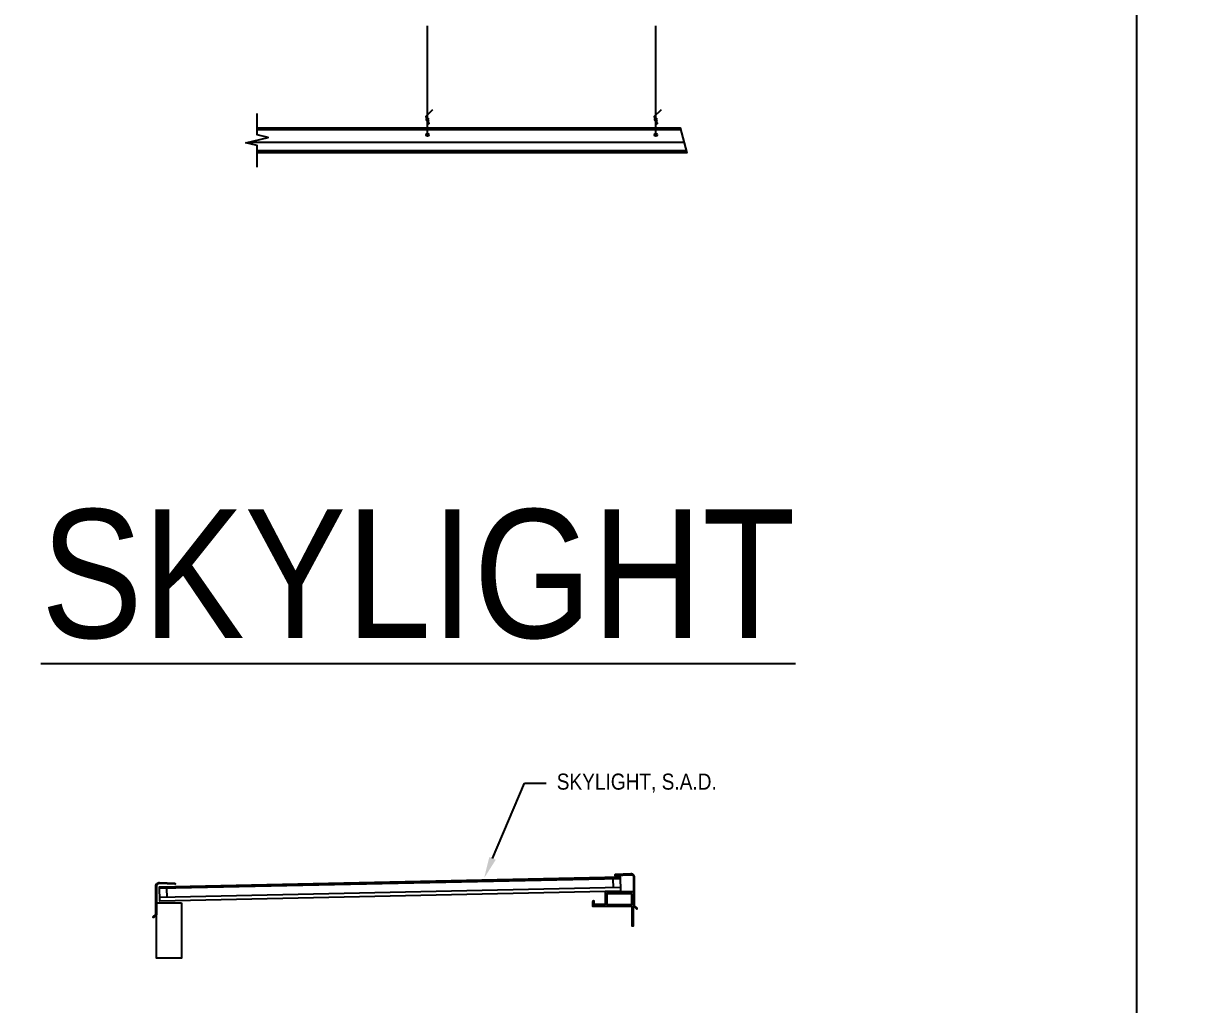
# Model space of a CAD drawing. Header units: inches. Extents: x -2661 to 42767, y -1222 to 9099.
# Drawn here: x 2387.1 to 2468.7, y 1884 to 1952.8 of the extents above; entities that cross this region are included whole.
import ezdxf
from ezdxf import colors
from ezdxf.entities.mleader import LeaderData, LeaderLine
from ezdxf.math import Vec2, Vec3

# ---------------------------------------------------------------- set-up
doc = ezdxf.new("R2010")
doc.units = ezdxf.units.IN
doc.header["$LTSCALE"] = 12
doc.header["$MEASUREMENT"] = 0
doc.layers.get('0').update_dxf_attribs({"linetype": 'CONTINUOUS'})
doc.layers.add('S-ANNO-NONPLOT', color=253, linetype='CONTINUOUS', plot=False, transparency=0.5)
doc.layers.add('S-ANNO-NOTE', color=4, linetype='CONTINUOUS')
doc.layers.add('S-ARCH', color=1, linetype='CONTINUOUS')
doc.styles.add('Arial', font='arial.ttf', dxfattribs={"width": 0.85})

# ---------------------------------------------------------------- blocks, each defined once
blk = doc.blocks.new('SKYLIGHT')
for p, q in [((32.479, 5.571, -3825.036), (0.216, 4.875, -3825.036)), ((32.492, 4.946, -3825.036), (0.23, 4.25, -3825.036)), ((31.993, 4.935, -3825.036), (31.979, 5.56, -3825.036)), ((0.729, 4.261, -3825.036), (0.716, 4.886, -3825.036))]:
    blk.add_line(p, q)
for points, elevation in [([(33.406, 3.655), (33.603, 3.458, 1), (33.647, 3.502), (33.468, 3.681), (33.468, 5.664, 0.429634), (33.205, 5.914), (32.122, 5.857, 1), (32.126, 5.795), (33.208, 5.852, -0.429634), (33.406, 5.664)], 3877.068), ([(33.281, 3.644), (33.281, 2.269), (33.406, 2.269), (33.406, 4.65), (31.406, 4.654), (31.406, 3.769), (30.656, 3.769), (30.656, 3.957, 1), (30.531, 3.957), (30.531, 3.644)], -3825.036)]:
    blk.add_lwpolyline(points, format="xyb", close=True, dxfattribs=dict(elevation=elevation))
blk.add_lwpolyline([(0, 3.048), (-0.197, 2.851, -1), (-0.241, 2.894), (-0.062, 3.073), (-0.062, 5.056, -0.429634), (0.201, 5.306), (1.284, 5.249, -1), (1.28, 5.188), (0.198, 5.244, 0.429634), (0, 5.056)], format="xyb", close=True)
at = {"elevation": -3825.036}
for points in [[(32.498, 4.696), (0.235, 4), (0.213, 5), (32.476, 5.696)], [(33.281, 4.506), (31.531, 4.506), (31.531, 3.769), (33.281, 3.769)]]:
    blk.add_lwpolyline(points, close=True, dxfattribs=at)
blk.add_lwpolyline([(1.75, 3.875), (1.75, 0), (0, 0), (0, 3.875)], close=True)
blk = doc.blocks.new('*U1232')
at = {"color": 0, "linetype": 'ByBlock'}
blk.add_lwpolyline([(1.875, 0), (0.379, 0), (0.189, -0.778), (-0.189, 0.778), (-0.379, 0), (-1.875, 0)], dxfattribs=at)
blk = doc.blocks.new('*U1231')
for p, q in [((-30.097, 1.625), (-0.435, 1.625)), ((-30.611, 0.75), (-0.201, 0.75)), ((-0.033, 0.125), (-30.097, 0.125))]:
    blk.add_line(p, q)
blk.add_lwpolyline([(-30.097, 1.75), (-0.469, 1.75), (0, 0), (-30.097, 0)])
at = {"rotation": 270}
blk.add_blockref('*U1232', (-30.097, 0.875), dxfattribs=at)
blk = doc.blocks.new('arch_suspended ceiling')
for p, q in [((0, 1.4), (0, 7.643)), ((0.112, 0.987), (-0.111, 1.21)), ((0.112, 0.908), (-0.111, 1.131)), ((0, 0), (0, 1.4))]:
    blk.add_line(p, q)
for points in [[(0.112, 1.066), (-0.111, 1.289), (0.384, 1.784)], [(-0.111, 1.052), (0.112, 0.829), (0, 0.717)]]:
    blk.add_lwpolyline(points)
blk.add_circle((0, 0), 0.0938)

msp = doc.modelspace()

# ---------------------------------------------------------------- linework, layer by layer
at = {"layer": 'S-ANNO-NONPLOT'}
msp.add_lwpolyline([(1505.0403, 2012.36325), (2465.0403, 2012.36325), (2465.0403, 940.00328), (1505.0403, 940.00328)], close=True, dxfattribs=at)

# ---------------------------------------------------------------- block references
at = {"layer": 'S-ARCH'}
for name, p in [('arch_suspended ceiling', (2415.38149, 1944.94364)), ('arch_suspended ceiling', (2431.38149, 1944.94364)), ('*U1231', (2433.54912, 1943.69364)), ('SKYLIGHT', (2396.41411, 1887.27759, 3825.036))]:
    msp.add_blockref(name, p, dxfattribs=at)

# ---------------------------------------------------------------- texts
at = {"layer": 'S-ANNO-NOTE', "color": 6, "insert": (2388.31611, 1918.71744), "char_height": 9, "width": 51.8185714, "attachment_point": 1, "style": 'Arial'}
msp.add_mtext('\\A1;{\\LSKYLIGHT}', dxfattribs=at)

# ---------------------------------------------------------------- leaders
at = {"layer": 'S-ANNO-NOTE'}
ml = msp.add_multileader_mtext('Standard', dxfattribs=at)
ml.set_content('\\A1;SKYLIGHT, S.A.D.', color=256, style='Arial')
ml.set_leader_properties(color=2)
ml.build(insert=Vec2(0, 0))
ml.multileader.update_dxf_attribs({"dogleg_length": 0.36, "arrow_head_size": 1.5, "scale": 16})
ctx = ml.context
ctx.base_point, ctx.scale, ctx.char_height, ctx.arrow_head_size, ctx.landing_gap_size, ctx.plane_origin = Vec3(2423.68654, 1899.53589), 16, 1.125, 1.5, 0.75, Vec3(2417.54635, 2091.66767)
notes = []
notes.append((ctx, [(1, (1, 1, 0), (2422.18654, 1899.53589), (1, 0), 1.5, [(0, [(2419.35281, 1892.89252)], 0, [])])]))
ctx.mtext.insert, ctx.mtext.width, ctx.mtext.defined_height, ctx.mtext.flow_direction = Vec3(2424.43654, 1900.20966), 17.75, 5.43448, 5
for ctx, leaders in notes:
    for number, flags, end, landing, length, lines in leaders:
        leader = LeaderData()
        leader.index, (leader.has_last_leader_line, leader.has_dogleg_vector, leader.attachment_direction) = number, flags
        leader.last_leader_point, leader.dogleg_vector, leader.dogleg_length = Vec3(end), Vec3(landing), length
        for number, points, colour, breaks in lines:
            line = LeaderLine()
            line.index, line.vertices, line.color, line.breaks = number, Vec3.list(points), colors.encode_raw_color(colour), breaks
            leader.lines.append(line)
        ctx.leaders.append(leader)

doc.saveas('drawing.dxf')
